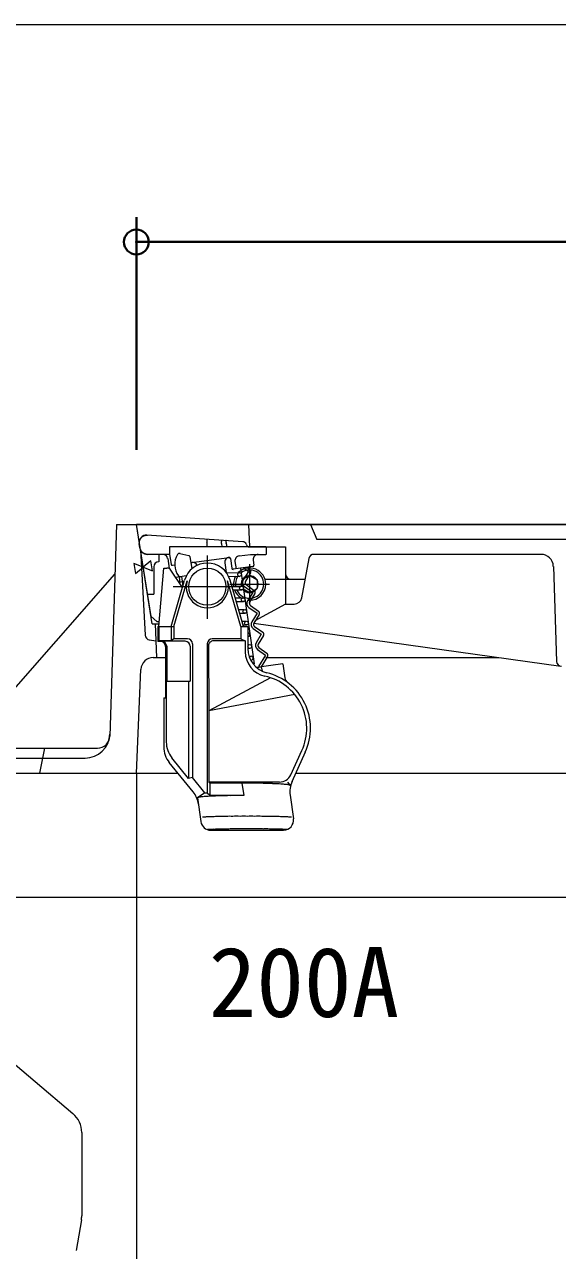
# Model space of a CAD drawing. Units: millimetres at full size, sheet at 1:20; details may follow other scales. Extents: x -5700 to 5714, y -3160 to 3160.
# Drawn here: x -3753.1 to -3538.8, y 627 to 1120.4 of the extents above; entities that cross this region are included whole.
import ezdxf
from ezdxf.enums import TextEntityAlignment as Align

# ---------------------------------------------------------------- set-up
doc = ezdxf.new("R2010")
doc.units = ezdxf.units.MM
doc.header["$LTSCALE"] = 20
doc.header["$PDMODE"] = 32
doc.header["$PDSIZE"] = 10
for name, color, linetype, lineweight in [('0-5_TEMP01', 3, 'Continuous', 18), ('0-7_躯体', 7, 'Continuous', 9), ('0-C_寸法', 1, 'Continuous', 40)]:
    doc.layers.add(name, color=color, linetype=linetype, lineweight=lineweight)
doc.layers.add('0-D_注釈', color=1, linetype='Continuous')
doc.styles.add('ＭＳ ゴシック', font='')
doc.styles.get('ＭＳ ゴシック').set_extended_font_data('MS Gothic')

msp = doc.modelspace()

# ---------------------------------------------------------------- linework, layer by layer
at = {"layer": '0-5_TEMP01'}
for p, q in [((-4278.67, 1120.37), (1421.34, 1120.37)), ((-3679.62, 906.65), (-3679.62, 881.16)), ((-3662.62, 903.16), (-3662.62, 887.16)), ((-3693.34, 894.16), (-3666.17, 894.16)), ((-3670.63, 895.16), (-3654.62, 895.16))]:
    msp.add_line(p, q, dxfattribs=at)
at = {"layer": '0-7_躯体'}
for p, q in [((-3716.12, 919.16), (-3718.85, 834)), ((-3716.12, 919.16), (-3200.12, 919.16)), ((-3208.13, 919.16), (-3708.13, 919.16)), ((-3702.26, 882.16), (-3708.13, 919.16)), ((-3701.79, 879.16), (-3708.13, 919.16)), ((-3663.12, 919.16), (-3662.62, 910.16)), ((-3638.12, 919.16), (-3635.62, 913.16)), ((-3665.31, 912.22), (-3703.88, 914.91)), ((-3679.71, 912.72), (-3679.7, 912.86)), ((-3295.63, 913.16), (-3635.62, 913.16)), ((-3706.8, 909.73), (-3707.05, 911.5)), ((-3706.54, 909.16), (-3704.62, 874.59)), ((-3656.07, 910.15), (-3694.77, 910.15)), ((-3694.77, 910.15), (-3694.77, 907.15)), ((-3679.76, 911.73), (-3679.76, 910.15)), ((-3673.9, 911.58), (-3673.77, 910.15)), ((-3671.98, 911.5), (-3671.82, 910.15)), ((-3662.62, 910.16), (-3648.12, 910.16)), ((-3655.77, 907.45), (-3655.77, 909.85)), ((-3648.12, 910.16), (-3648.12, 887.16)), ((-3694.77, 907.15), (-3703.84, 907.15)), ((-3699.12, 907.16), (-3699.12, 904.16)), ((-3695.56, 905.42), (-3695.01, 901.43)), ((-3694.77, 907.15), (-3694.2, 903.17)), ((-3693.64, 902.75), (-3692.76, 902.87)), ((-3690.61, 907.5), (-3686.99, 906.72)), ((-3686.6, 906.31), (-3685.91, 901.39)), ((-3685.95, 903.83), (-3670.9, 905.94)), ((-3685.95, 903.83), (-3685.75, 903.86)), ((-3672.6, 903.68), (-3672.07, 899.89)), ((-3670.34, 905.52), (-3669.77, 901.55)), ((-3668.5, 904.26), (-3668.08, 901.29)), ((-3666.79, 906.52), (-3662.32, 907.15)), ((-3662.32, 907.15), (-3656.07, 907.15)), ((-3661.15, 904.87), (-3660.87, 902.81)), ((-3638.79, 905.51), (-3641.68, 889.62)), ((-3545.47, 907.16), (-3636.82, 907.16)), ((-3778.12, 829.16), (-3716.77, 899.16)), ((-3701.12, 902.16), (-3701.12, 891.16)), ((-3699.12, 878.16), (-3697.12, 901.66)), ((-3699.12, 878.16), (-3697.12, 901.66)), ((-3697.12, 901.66), (-3695.9, 901.66)), ((-3697.12, 901.66), (-3695.9, 901.66)), ((-3689.61, 893.85), (-3694.23, 900.77)), ((-3688.07, 898.48), (-3692.33, 897.88)), ((-3690.99, 898.03), (-3690.67, 895.69)), ((-3690.01, 898.18), (-3689.47, 894.38)), ((-3671.97, 899.83), (-3666.74, 899.78)), ((-3671.11, 898.34), (-3666.53, 898.3)), ((-3661.29, 902.24), (-3669.21, 901.13)), ((-3666.23, 901.52), (-3660.83, 863.1)), ((-3662.62, 898.59), (-3665.62, 896.86)), ((-3662.22, 899.77), (-3664.31, 896.35)), ((-3663.63, 901.92), (-3662.49, 901.1)), ((-3662.62, 898.59), (-3659.62, 896.86)), ((-3540.46, 902.33), (-3539.19, 864.09)), ((-3694.12, 878.16), (-3688.76, 896.79)), ((-3693.12, 878.16), (-3687.79, 896.53)), ((-3691.08, 896.05), (-3688.86, 896.39)), ((-3690.67, 895.68), (-3690.76, 895.57)), ((-3689.61, 893.85), (-3688.76, 896.79)), ((-3666.12, 878.16), (-3671.47, 896.53)), ((-3665.12, 878.15), (-3670.5, 896.79)), ((-3669.79, 894.37), (-3665.98, 894.34)), ((-3665.62, 896.86), (-3665.62, 894.35)), ((-3664.63, 894.2), (-3661.36, 891.87)), ((-3664.04, 895.01), (-3660.78, 892.67)), ((-3662.62, 891.73), (-3659.62, 893.46)), ((-3659.62, 896.86), (-3659.62, 893.46)), ((-3656.53, 897.16), (-3640.55, 897.16)), ((-3646.12, 897.16), (-3640.31, 897.16)), ((-3703.69, 891.16), (-3701.12, 891.16)), ((-3669.38, 892.88), (-3665.76, 892.86)), ((-3668.43, 889.66), (-3665.31, 889.63)), ((-3667.99, 888.17), (-3665.1, 888.15)), ((-3662.62, 891.73), (-3664.63, 892.89)), ((-3661.36, 891.87), (-3663.45, 888.44)), ((-3660.51, 891.34), (-3662.6, 887.92)), ((-3667.07, 884.95), (-3664.65, 884.93)), ((-3666.64, 883.46), (-3664.45, 883.45)), ((-3662.91, 885.77), (-3659.64, 883.44)), ((-3662.32, 886.59), (-3659.06, 884.25)), ((-3659.64, 883.44), (-3661.73, 880.02)), ((-3648.12, 887.16), (-3660.53, 880.34)), ((-3648.12, 887.16), (-3644.63, 887.16)), ((-3699.95, 880.15), (-3702.26, 882.16)), ((-3701.79, 879.16), (-3699, 879.16)), ((-3700.62, 879.16), (-3700.12, 865.66)), ((-3699.95, 880.16), (-3698.93, 880.16)), ((-3665.72, 880.24), (-3663.99, 880.23)), ((-3665.27, 878.75), (-3663.79, 878.75)), ((-3658.79, 882.91), (-3660.88, 879.49)), ((-3660.86, 879.4), (-3537.47, 862.17)), ((-3699.49, 878.16), (-3699.49, 872.1)), ((-3699.49, 878.16), (-3699.49, 872.1)), ((-3699.49, 878.16), (-3693.12, 878.16)), ((-3699.12, 878.16), (-3699.12, 872.35)), ((-3694.12, 878.16), (-3694.12, 872.35)), ((-3693.12, 878.16), (-3693.12, 873.16)), ((-3666.12, 878.16), (-3666.12, 873.16)), ((-3666.12, 878.16), (-3663.37, 878.16)), ((-3663.37, 878.16), (-3663.37, 869.23)), ((-3661.2, 877.35), (-3657.93, 875.01)), ((-3660.61, 878.15), (-3657.35, 875.83)), ((-3657.93, 875.01), (-3660.03, 871.59)), ((-3657.07, 874.49), (-3659.17, 871.06)), ((-3702.94, 872.72), (-3700.37, 872.3)), ((-3699.12, 872.35), (-3699.49, 872.1)), ((-3698.38, 872.1), (-3699.49, 872.1)), ((-3694.12, 872.35), (-3699.12, 872.35)), ((-3688.49, 872.16), (-3698.12, 872.16)), ((-3696.38, 870.1), (-3696.38, 849.36)), ((-3695.95, 870.16), (-3695.95, 856.16)), ((-3693.12, 873.16), (-3694.12, 872.35)), ((-3687.62, 873.16), (-3693.12, 873.16)), ((-3686.49, 870.16), (-3686.49, 856.16)), ((-3685.62, 871.16), (-3685.62, 817.33)), ((-3679.62, 871.16), (-3679.62, 811.16)), ((-3679.12, 870.34), (-3679, 844.15)), ((-3666.12, 873.16), (-3677.62, 873.16)), ((-3664.37, 872.35), (-3677.13, 872.35)), ((-3666.12, 873.16), (-3664.37, 872.35)), ((-3664.37, 872.35), (-3664.37, 867.92)), ((-3663.36, 870.82), (-3662.67, 870.82)), ((-3663.36, 869.35), (-3662.46, 869.34)), ((-3659.48, 868.91), (-3656.22, 866.58)), ((-3658.9, 869.73), (-3655.64, 867.39)), ((-3701.34, 865.65), (-3696.36, 865.65)), ((-3662.87, 866.13), (-3662.01, 866.11)), ((-3662.25, 864.63), (-3661.8, 864.63)), ((-3656.22, 866.58), (-3659, 862.03)), ((-3655.36, 866.06), (-3657.94, 861.84)), ((-3656.13, 865.65), (-3562.41, 865.65)), ((-3708.13, 819.16), (-3706.33, 860.87)), ((-3649.22, 863.08), (-3659.81, 861.59)), ((-3659, 862.03), (-3658.94, 861.72)), ((-3649.22, 863.08), (-3648.43, 857.5)), ((-3696.38, 856.16), (-3686.49, 856.16)), ((-3696.12, 856.16), (-3696.12, 831.62)), ((-3687.13, 856.16), (-3687.13, 816.97)), ((-3654.21, 857.51), (-3679, 844.16)), ((-3697.12, 849.36), (-3697.12, 829.68)), ((-3697.12, 849.36), (-3696.38, 849.36)), ((-3644.43, 850.7), (-3679, 844.16)), ((-3679, 844.16), (-3679, 815.53)), ((-3787.22, 829.16), (-3723.84, 829.16)), ((-3745.13, 829.16), (-3747.12, 819.15)), ((-3771.37, 825.16), (-3728.81, 825.16)), ((-3687.13, 816.97), (-3693.89, 825.33)), ((-3646.05, 818.45), (-3641.59, 828.2)), ((-3645.56, 815.68), (-3640.14, 827.74)), ((-3640.22, 827.57), (-3640.18, 827.66)), ((-3789.13, 819.15), (-3691.57, 819.15)), ((-3708.13, 819.15), (-3708.13, 769.16)), ((-3685.34, 811.59), (-3694.9, 823.39)), ((-3643.89, 819.15), (-3208.13, 819.15)), ((-3685.62, 817.33), (-3687.13, 816.97)), ((-3680.62, 811.16), (-3685.62, 817.33)), ((-3650.59, 815.53), (-3679, 815.53)), ((-3678.55, 815.09), (-3679, 815.53)), ((-3665.7, 815.09), (-3678.55, 815.09)), ((-3678.55, 815.09), (-3678.55, 810.18)), ((-3665.7, 815.09), (-3665, 810.09)), ((-3647.39, 815.53), (-3646.24, 814.16)), ((-3683.55, 809.15), (-3683.56, 809.15)), ((-3680.62, 811.16), (-3683.55, 809.16)), ((-3683.55, 809.16), (-3682.21, 799.6)), ((-3680.62, 811.16), (-3679.62, 811.16)), ((-3679.62, 811.16), (-3678.55, 810.18)), ((-3665, 810.09), (-3678.44, 810.09)), ((-3646.33, 810.2), (-3645, 800.71)), ((-3678.24, 796.16), (-3648.96, 796.16)), ((-3789.13, 769.16), (-3458.13, 769.16)), ((-3708.13, 769.16), (-3708.13, 569.15)), ((-3788.05, 728.26), (-3733.72, 682.16)), ((-3730.13, 674.47), (-3730.13, 640.99)), ((-3730.26, 639.34), (-3732.31, 627.02))]:
    msp.add_line(p, q, dxfattribs=at)
for points in [[(-3706.66, 909.73), (-3706.9, 911.49), (-3706.92, 911.65), (-3706.93, 911.81), (-3706.93, 911.97), (-3706.92, 912.13), (-3706.9, 912.3), (-3706.88, 912.45), (-3706.84, 912.61), (-3706.8, 912.77), (-3706.75, 912.92), (-3706.69, 913.07), (-3706.62, 913.22), (-3706.55, 913.36), (-3706.47, 913.5), (-3706.38, 913.63), (-3706.28, 913.77), (-3706.18, 913.89), (-3706.07, 914.01), (-3705.95, 914.12), (-3705.83, 914.23), (-3705.7, 914.33), (-3705.57, 914.41), (-3705.43, 914.5), (-3705.29, 914.57), (-3705.14, 914.64), (-3704.99, 914.71), (-3704.84, 914.76), (-3704.68, 914.8), (-3704.53, 914.85), (-3704.37, 914.87), (-3704.21, 914.89), (-3704.05, 914.9), (-3703.88, 914.9), (-3703.72, 914.89)], [(-3679.72, 912.39), (-3679.71, 912.64), (-3679.71, 912.72)], [(-3679.7, 912.86), (-3679.7, 912.98), (-3679.7, 913.03), (-3679.69, 913.07), (-3679.69, 913.11), (-3679.69, 913.14), (-3679.69, 913.17), (-3679.69, 913.2), (-3679.69, 913.21), (-3679.7, 913.23)], [(-3673.9, 911.58), (-3673.89, 911.87), (-3673.88, 912.04), (-3673.87, 912.21), (-3673.86, 912.36), (-3673.85, 912.5), (-3673.85, 912.56), (-3673.85, 912.61), (-3673.85, 912.66), (-3673.85, 912.7), (-3673.85, 912.74), (-3673.85, 912.77), (-3673.85, 912.79), (-3673.85, 912.81), (-3673.85, 912.81), (-3673.85, 912.82)], [(-3703.69, 907.15), (-3703.85, 907.15), (-3704, 907.16), (-3704.16, 907.18), (-3704.31, 907.22), (-3704.47, 907.25), (-3704.62, 907.3), (-3704.77, 907.35), (-3704.92, 907.42), (-3705.06, 907.48), (-3705.2, 907.56), (-3705.34, 907.64), (-3705.47, 907.73), (-3705.59, 907.84), (-3705.71, 907.93), (-3705.82, 908.05), (-3705.93, 908.16), (-3706.03, 908.29), (-3706.13, 908.41), (-3706.22, 908.55), (-3706.3, 908.68), (-3706.38, 908.83), (-3706.44, 908.97), (-3706.5, 909.12), (-3706.55, 909.27), (-3706.59, 909.42), (-3706.63, 909.58), (-3706.66, 909.73)], [(-3679.76, 911.73), (-3679.74, 912.12), (-3679.72, 912.39)], [(-3671.98, 911.5), (-3671.98, 911.59), (-3671.97, 911.69), (-3671.97, 911.78), (-3671.98, 911.87), (-3671.98, 911.96), (-3671.99, 912.04), (-3671.99, 912.12), (-3671.99, 912.19), (-3672, 912.26), (-3672.01, 912.33), (-3672.01, 912.39), (-3672.02, 912.44), (-3672.04, 912.5), (-3672.05, 912.55), (-3672.06, 912.59), (-3672.07, 912.62), (-3672.08, 912.65), (-3672.1, 912.67), (-3672.11, 912.68), (-3672.13, 912.7), (-3672.14, 912.7)], [(-3665.06, 901.7), (-3663.07, 900.29), (-3665.16, 896.87)], [(-3659.81, 861.58), (-3657.94, 861.84), (-3657.6, 860.17)]]:
    msp.add_lwpolyline(points, dxfattribs=at)
for points in [[(-3705.42, 901.98), (-3709.15, 903.41), (-3708.53, 899.46)], [(-3705.39, 901.98), (-3701.66, 900.54), (-3702.28, 904.5)]]:
    msp.add_lwpolyline(points, close=True, dxfattribs=at)
for centre, radius in [((-3679.62, 894.16), 7.5), ((-3666.64, 899.04), 0.75), ((-3665.87, 893.6), 0.75), ((-3665.21, 888.89), 0.75), ((-3664.55, 884.19), 0.75), ((-3663.89, 879.48), 0.75), ((-3662.57, 870.08), 0.75)]:
    msp.add_circle(centre, radius, dxfattribs=at)
for centre, radius, start, end in [((-3704.09, 911.91), 3, 86.027, 187.97), ((-3703.84, 910.15), 3, 187.97, 270), ((-3665.41, 910.73), 1.5, 17.799, 86.027), ((-3662.55, 911.65), 1.5, 197.799, 270), ((-3656.07, 909.85), 0.3, 0, 90), ((-3699.12, 902.16), 2, 90, 180), ((-3697.55, 905.15), 2, 8, 90), ((-3693.71, 903.24), 0.5, 188, 278), ((-3685.26, 903.15), 7.5, 148.67, 217.811), ((-3690.82, 906.53), 1, 77.776, 148.67), ((-3679.62, 894.16), 9.5, 16.083, 163.917), ((-3679.62, 894.16), 9.5, 16.083, 163.917), ((-3687.09, 906.24), 0.5, 8, 77.776), ((-3685.91, 903.53), 0.3, 98, 188), ((-3685.48, 901.88), 2, 27.333, 98), ((-3670.62, 903.97), 2, 97.953, 188), ((-3670.83, 905.45), 0.5, 8, 98), ((-3666.51, 904.54), 2, 98, 188), ((-3659.17, 905.15), 2, 90, 188), ((-3656.07, 907.45), 0.3, 270, 0), ((-3636.82, 905.16), 2, 90, 169.695), ((-3545.47, 902.16), 5, 1.909, 90), ((-3695.9, 899.66), 2, 33.755, 90), ((-3695.9, 899.66), 2, 33.755, 90), ((-3690.4, 899.16), 1, 217.811, 278), ((-3669.28, 901.62), 0.5, 188, 278), ((-3662.62, 895.16), 6.5, 150.768, 187.002), ((-3662.62, 895.16), 5.7, 146.362, 188.066), ((-3662.62, 895.16), 6.5, 0, 134.446), ((-3662.62, 895.16), 3.44, 0, 193.678), ((-3662.62, 895.16), 5.7, 0, 125.623), ((-3663.07, 900.29), 1, 328.57, 54.43), ((-3661.36, 902.74), 0.5, 278, 8), ((-3646.12, 899.16), 2, 180, 270), ((-3679.62, 894.16), 8.5, 163.8, 16.2), ((-3662.62, 895.16), 5.7, 203.548, 0), ((-3663.46, 895.82), 2, 148.57, 234.43), ((-3662.62, 895.16), 3.44, 221.95, 0), ((-3663.46, 895.82), 1, 148.57, 234.43), ((-3662.62, 895.16), 6.5, 270, 0), ((-3662.62, 895.16), 6.5, 200.437, 237.754), ((-3661.74, 887.4), 2, 148.57, 234.43), ((-3662.62, 895.16), 6.5, 262.384, 270), ((-3661.36, 891.87), 1, 328.57, 54.43), ((-3644.63, 890.16), 3, 270, 349.695), ((-3661.74, 887.4), 1, 148.57, 234.43), ((-3659.64, 883.44), 1, 328.57, 54.43), ((-3660.03, 878.97), 2, 148.57, 234.43), ((-3660.03, 878.97), 1, 148.57, 234.43), ((-3702.62, 874.7), 2, 183.194, 260.538), ((-3663.22, 874.78), 0.75, 0, 101.287), ((-3663.22, 874.78), 0.75, 259.249, 0), ((-3657.93, 875.01), 1, 328.57, 54.43), ((-3698.38, 870.1), 2, 0, 90), ((-3697.95, 870.16), 2, 0, 90), ((-3688.49, 870.16), 2, 0, 90), ((-3687.62, 871.16), 2, 0, 90), ((-3677.62, 871.16), 2, 90, 180), ((-3677.13, 870.35), 2, 90, 180.273), ((-3653.37, 869.23), 10, 180, 256.403), ((-3658.32, 870.55), 2, 148.57, 234.43), ((-3658.32, 870.55), 1, 148.57, 234.43), ((-3701.34, 860.65), 5, 90, 177.537), ((-3654.37, 867.92), 10, 180, 257.611), ((-3661.91, 865.38), 0.75, 0, 168.093), ((-3661.91, 865.38), 0.75, 239.403, 0), ((-3656.22, 866.58), 1, 328.57, 54.43), ((-3537.19, 864.16), 2, 181.909, 270), ((-3661.12, 837.16), 23, 335.368, 76.403), ((-3661.12, 837.16), 23, 335.368, 76.403), ((-3661.12, 837.16), 21.5, 335.368, 77.611), ((-3645.47, 857.91), 3, 188, 232.964), ((-3728.81, 835.16), 10, 270, 358.172), ((-3723.84, 834.15), 5, 270, 358.172), ((-3687.13, 829.68), 10, 180, 219.017), ((-3686.12, 831.62), 10, 180, 219.017), ((-3661.12, 837.16), 23, 335.478, 335.835), ((-3664.8, 795.78), 19.32, 87.0399, 92.6893), ((-3662.99, 795.95), 19.14, 86.7672, 92.4166), ((-3661.21, 796.3), 18.79, 86.4873, 92.1367), ((-3659.47, 796.81), 18.24, 86.1925, 91.8418), ((-3657.8, 797.5), 17.52, 85.8774, 91.5268), ((-3656.2, 798.34), 16.64, 85.5313, 91.1806), ((-3654.68, 799.34), 15.59, 85.1418, 90.7912), ((-3653.27, 800.48), 14.38, 84.6919, 90.3413), ((-3651.99, 801.76), 13.05, 84.1547, 89.804), ((-3650.84, 803.16), 11.59, 83.4875, 89.1369), ((-3650.59, 820.53), 5, 270, 335.368), ((-3649.82, 804.66), 10.01, 82.6183, 88.2676), ((-3648.96, 806.26), 8.34, 81.4081, 87.0575), ((-3648.27, 807.93), 6.6, 79.5786, 85.2279), ((-3647.74, 809.66), 4.8, 76.3917, 82.0411), ((-3647.38, 811.44), 3, 69.3541, 75.0034), ((-3636.43, 811.59), 10, 155.835, 188), ((-3647.2, 813.25), 1.32, 43.0396, 48.6889), ((-3647.19, 814.95), 1.25, 317.8248, 317.9969), ((-3647.17, 814.91), 1.21, 319.2614, 319.4335), ((-3647.18, 814.84), 1.18, 322.1671, 322.3392), ((-3647.17, 814.79), 1.14, 323.8496, 324.0217), ((-3647.17, 815), 1.28, 315.5435, 315.7157), ((-3647.17, 814.3), 0.94, 350.7516, 350.9237), ((-3647.16, 814.23), 0.92, 354.9442, 355.1163), ((-3647.17, 814.18), 0.93, 358.0663, 358.2385), ((-3647.17, 814.46), 0.98, 340.9263, 341.0984), ((-3647.17, 814.41), 0.965, 343.7247, 343.8968), ((-3647.16, 814.34), 0.94, 347.6492, 347.8213), ((-3647.17, 814.69), 1.08, 328.8597, 329.0318), ((-3647.16, 814.62), 1.04, 331.8738, 332.0459), ((-3647.17, 814.57), 1.02, 334.5942, 334.7664), ((-3647.16, 814.5), 0.99, 338.0052, 338.1773), ((-3647.17, 814.73), 1.11, 326.6525, 326.8246), ((-3693.11, 805.29), 10, 8, 39.017), ((-3682.59, 808.29), 1.3, 132.5353, 138.1352), ((-3682.63, 808.85), 0.985, 159.9388, 160.1692), ((-3682.63, 808.98), 0.945, 168.0428, 168.2731), ((-3681.71, 809.12), 1.84, 177.5474, 177.6136), ((-3682.62, 808.62), 1.08, 148.3806, 148.6109), ((-3682.63, 808.7), 1.04, 152.0304, 152.2607), ((-3681.71, 809.11), 1.84, 177.5474, 177.6136), ((-3681.71, 809.16), 1.84, 179.16, 179.2262), ((-3681.71, 808.32), 2.04, 154.8176, 154.8838), ((-3681.71, 809.21), 1.84, 180.7738, 180.84), ((-3682.62, 808.76), 1.01, 155.5803, 155.8106), ((-3682.63, 808.92), 0.96, 164.1227, 164.353), ((-3681.71, 809.23), 1.84, 181.5804, 181.6467), ((-3681.71, 809.26), 1.84, 182.3864, 182.4526), ((-3681.71, 809.28), 1.84, 183.1914, 183.2576), ((-3681.71, 809.28), 1.84, 183.1914, 183.2576), ((-3682.63, 809.06), 0.93, 172.9874, 173.2177), ((-3682.63, 809.13), 0.925, 177.5758, 177.8061), ((-3681.68, 809.3), 1.88, 183.9394, 184.0056), ((-3681.71, 809.32), 1.85, 184.7973, 184.8635), ((-3681.71, 809.35), 1.85, 185.5976, 185.6638), ((-3681.71, 809.37), 1.85, 186.3956, 186.4619), ((-3681.68, 809.37), 1.88, 186.3071, 186.3733), ((-3681.71, 809.42), 1.86, 187.984, 188.0502), ((-3682.61, 808.34), 1.26, 136.794, 137.0243), ((-3682.61, 808.42), 1.22, 139.6278, 139.8581), ((-3682.61, 808.49), 1.17, 142.138, 142.3684), ((-3682.61, 808.56), 1.12, 145.4548, 145.6852), ((-3681.73, 809.16), 1.81, 179.1484, 179.2147), ((-3682.6, 808.13), 1.43, 130.2266, 130.4569), ((-3682.6, 808.2), 1.38, 132.2423, 132.4726), ((-3682.61, 808.27), 1.31, 134.1946, 134.4249), ((-3682.6, 808.06), 1.49, 128.1393, 128.3696), ((-3682.42, 806.58), 2.88, 105.7104, 111.3103), ((-3682.08, 804.88), 4.61, 98.4134, 104.0133), ((-3681.58, 803.22), 6.33, 95.0974, 100.6972), ((-3680.92, 801.61), 8, 93.1853, 98.7852), ((-3680.1, 800.08), 9.6, 91.9288, 97.5287), ((-3679.15, 798.64), 11.11, 91.0221, 96.622), ((-3678.05, 797.3), 12.52, 90.3284, 95.9283), ((-3676.84, 796.06), 13.81, 89.768, 95.3679), ((-3675.5, 794.96), 14.97, 89.302, 94.9019), ((-3674.07, 793.99), 15.98, 88.8984, 94.4983), ((-3672.54, 793.17), 16.86, 88.5386, 94.1385), ((-3670.94, 792.5), 17.56, 88.2132, 93.8131), ((-3669.28, 791.98), 18.09, 87.9088, 93.5087), ((-3667.59, 791.63), 18.46, 87.6193, 93.2192), ((-3665.86, 791.45), 18.66, 87.3387, 92.9386), ((-3678.24, 800.16), 4, 188, 270), ((-3680.51, 794.31), 7.13, 89.1499, 98.2675), ((-3679.21, 791.74), 9.78, 87.9353, 97.0529), ((-3677.51, 789.41), 12.17, 87.2218, 96.3394), ((-3675.46, 787.38), 14.27, 86.7332, 95.8508), ((-3673.12, 785.7), 15.99, 86.3614, 95.479), ((-3670.55, 784.41), 17.32, 86.0555, 95.1731), ((-3667.8, 783.55), 18.21, 85.7868, 94.9044), ((-3664.95, 783.13), 18.64, 85.5369, 94.6545), ((-3662.07, 783.17), 18.6, 85.2918, 94.4094), ((-3659.23, 783.66), 18.09, 85.0401, 94.1577), ((-3656.5, 784.6), 17.12, 84.7662, 93.8838), ((-3653.97, 785.96), 15.72, 84.4516, 93.5692), ((-3651.67, 787.7), 13.93, 84.0639, 93.1815), ((-3649.68, 789.79), 11.78, 83.5475, 92.6651), ((-3648.96, 800.16), 4, 270, 8), ((-3648.05, 792.16), 9.34, 82.7771, 91.8947), ((-3646.82, 794.76), 6.66, 81.4127, 90.5303), ((-3678.54, 786.73), 9.72, 88.8042, 96.221), ((-3677.19, 784.8), 11.7, 88.1955, 95.6123), ((-3675.61, 783.07), 13.48, 87.7576, 95.1743), ((-3673.81, 781.56), 15.04, 87.4176, 94.8343), ((-3671.84, 780.29), 16.34, 87.1357, 94.5525), ((-3669.72, 779.28), 17.38, 86.8928, 94.3096), ((-3667.48, 778.57), 18.11, 86.6731, 94.0898), ((-3665.18, 778.14), 18.55, 86.4671, 93.8839), ((-3662.84, 778.02), 18.68, 86.2682, 93.6849), ((-3660.5, 778.2), 18.5, 86.0682, 93.4849), ((-3658.2, 778.67), 18, 85.8606, 93.2773), ((-3655.98, 779.45), 17.21, 85.6376, 93.0543), ((-3653.88, 780.49), 16.12, 85.3885, 92.8053), ((-3651.94, 781.81), 14.78, 85.099, 92.5157), ((-3650.18, 783.37), 13.18, 84.7445, 92.1612), ((-3648.64, 785.13), 11.36, 84.2814, 91.6982), ((-3740.12, 674.47), 10, 0, 50.194), ((-3740.12, 640.99), 10, 350.538, 0)]:
    msp.add_arc(centre, radius, start, end, dxfattribs=at)
at = {"layer": '0-C_寸法'}
for p, q in [((-3708.13, 949.16), (-3708.13, 1042.86)), ((-3208.13, 1032.86), (-3708.13, 1032.86))]:
    msp.add_line(p, q, dxfattribs=at)
msp.add_point((-3708.13, 1032.86), dxfattribs=at)

# ---------------------------------------------------------------- texts
at = {"layer": '0-D_注釈', "style": 'ＭＳ ゴシック'}
msp.add_text('200A', height=28.15, dxfattribs=at).set_placement((-3679.07, 712.53), align=Align.BOTTOM_LEFT)

doc.saveas('drawing.dxf')
